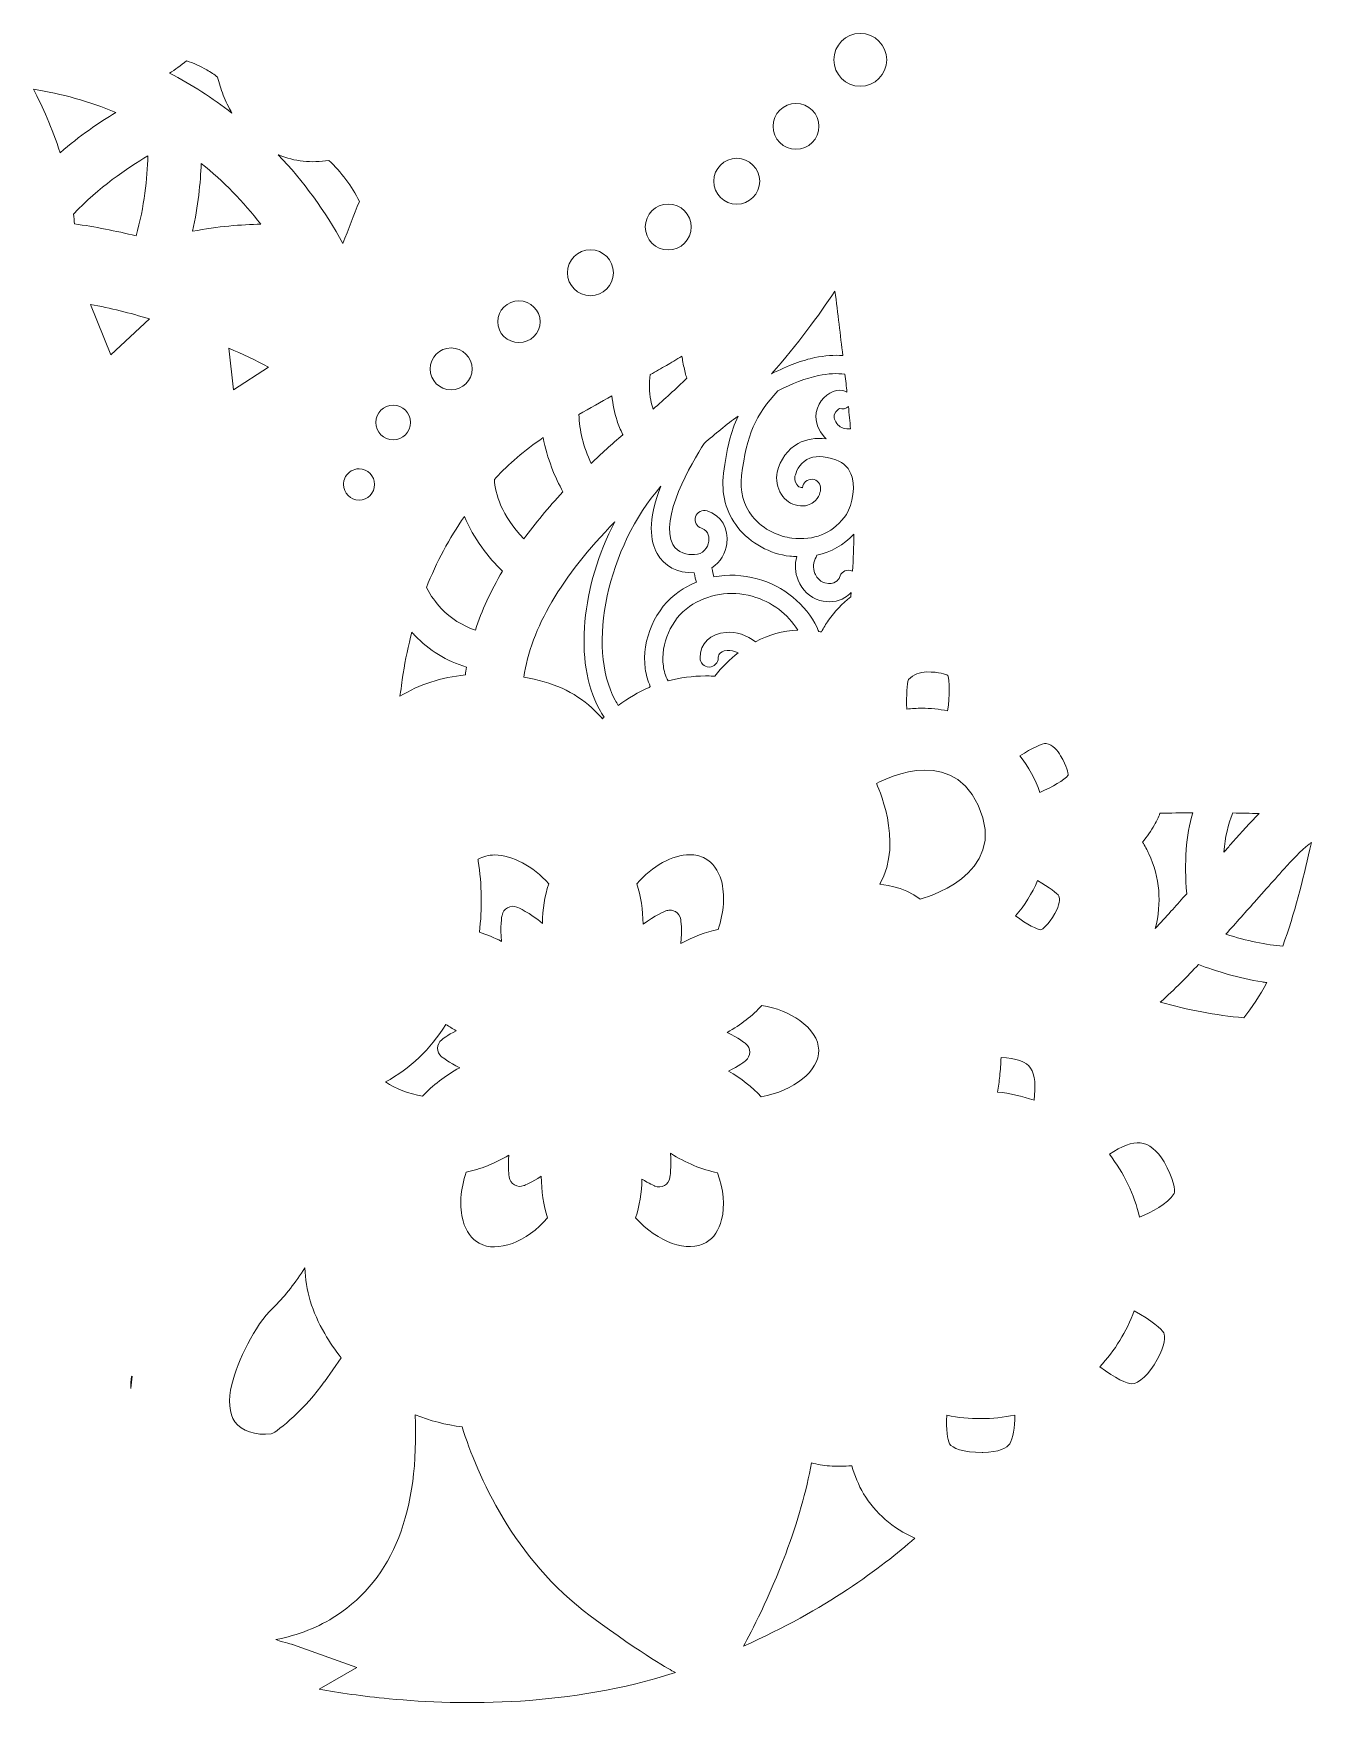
# Model space of a CAD drawing. Header units: millimetres. Extents: x -1360 to 498, y -485 to 609.
# Drawn here: x -1102.2 to -906.9, y -429 to -173.2 of the extents above; entities that cross this region are included whole.
import ezdxf

# ---------------------------------------------------------------- set-up
doc = ezdxf.new("R2010")
doc.units = ezdxf.units.MM
doc.header["$MEASUREMENT"] = 0
doc.layers.add('Layer 6', color=7, linetype='Continuous')

msp = doc.modelspace()

# ---------------------------------------------------------------- linework, layer by layer
at = {"layer": 'Layer 6', "lineweight": 0}
for points, knots in [([(-975.86, -173.16), (-973.63, -173.16), (-971.82, -174.97), (-971.82, -177.2), (-971.82, -179.42), (-973.63, -181.23), (-975.86, -181.23), (-978.08, -181.23), (-979.89, -179.42), (-979.89, -177.2), (-979.89, -174.97), (-978.08, -173.16), (-975.86, -173.16)], [0, 0, 0, 0, 1, 1, 1, 2, 2, 2, 3, 3, 3, 4, 4, 4, 4]), ([(-1081.42, -179.23), (-1080.58, -178.67), (-1079.72, -178.05), (-1078.82, -177.35), (-1077.79, -177.67), (-1076.75, -178.13), (-1075.74, -178.72), (-1075.14, -179.07), (-1074.58, -179.45), (-1074.08, -179.85), (-1073.85, -180.76), (-1073.56, -181.66), (-1073.21, -182.57), (-1072.83, -183.55), (-1072.38, -184.47), (-1071.89, -185.33), (-1074.86, -183.02), (-1078.05, -180.98), (-1081.42, -179.23)], [0, 0, 0, 0, 1, 1, 1, 2, 2, 2, 3, 3, 3, 4, 4, 4, 5, 5, 5, 6, 6, 6, 6]), ([(-1102.21, -181.7), (-1097.89, -182.36), (-1093.68, -183.55), (-1089.63, -185.24), (-1092.18, -186.77), (-1095.17, -188.81), (-1098.14, -191.39), (-1099.34, -187.63), (-1100.83, -184.33), (-1102.21, -181.7)], [0, 0, 0, 0, 1, 1, 1, 2, 2, 2, 3, 3, 3, 3]), ([(-985.68, -183.86), (-983.75, -183.86), (-982.17, -185.43), (-982.17, -187.36), (-982.17, -189.3), (-983.75, -190.87), (-985.68, -190.87), (-987.62, -190.87), (-989.19, -189.3), (-989.19, -187.36), (-989.19, -185.43), (-987.62, -183.86), (-985.68, -183.86)], [0, 0, 0, 0, 1, 1, 1, 2, 2, 2, 3, 3, 3, 4, 4, 4, 4]), ([(-1064.73, -191.74), (-1062.33, -192.73), (-1059.7, -193.01), (-1057.08, -192.56), (-1055.16, -194.34), (-1053.57, -196.49), (-1052.41, -198.83), (-1053.24, -200.93), (-1054.08, -203.09), (-1054.94, -205.27), (-1057.62, -200.31), (-1060.95, -195.75), (-1064.81, -191.7), (-1064.79, -191.71), (-1064.76, -191.72), (-1064.73, -191.74)], [0, 0, 0, 0, 1, 1, 1, 2, 2, 2, 3, 3, 3, 4, 4, 4, 5, 5, 5, 5]), ([(-1096.1, -200.8), (-1092.26, -196.71), (-1087.92, -193.75), (-1084.74, -191.89), (-1084.83, -195.31), (-1085.27, -199.6), (-1086.52, -204.11), (-1089.65, -203.35), (-1092.81, -202.73), (-1095.95, -202.27), (-1095.99, -201.78), (-1096.04, -201.29), (-1096.1, -200.8)], [0, 0, 0, 0, 1, 1, 1, 2, 2, 2, 3, 3, 3, 4, 4, 4, 4]), ([(-1076.57, -193.02), (-1073.17, -195.76), (-1070.12, -198.87), (-1067.47, -202.33), (-1070.44, -202.38), (-1074.03, -202.65), (-1077.89, -203.4), (-1077.05, -199.57), (-1076.69, -195.98), (-1076.57, -193.02)], [0, 0, 0, 0, 1, 1, 1, 2, 2, 2, 3, 3, 3, 3]), ([(-994.74, -192.25), (-992.8, -192.25), (-991.23, -193.82), (-991.23, -195.76), (-991.23, -197.69), (-992.8, -199.26), (-994.74, -199.26), (-996.67, -199.26), (-998.24, -197.69), (-998.24, -195.76), (-998.24, -193.82), (-996.67, -192.25), (-994.74, -192.25)], [0, 0, 0, 0, 1, 1, 1, 2, 2, 2, 3, 3, 3, 4, 4, 4, 4]), ([(-1005.21, -199.24), (-1003.28, -199.24), (-1001.7, -200.82), (-1001.7, -202.75), (-1001.7, -204.69), (-1003.28, -206.26), (-1005.21, -206.26), (-1007.14, -206.26), (-1008.72, -204.69), (-1008.72, -202.75), (-1008.72, -200.82), (-1007.14, -199.24), (-1005.21, -199.24)], [0, 0, 0, 0, 1, 1, 1, 2, 2, 2, 3, 3, 3, 4, 4, 4, 4]), ([(-1017.09, -206.24), (-1015.16, -206.24), (-1013.58, -207.81), (-1013.58, -209.75), (-1013.58, -211.68), (-1015.16, -213.26), (-1017.09, -213.26), (-1019.02, -213.26), (-1020.6, -211.68), (-1020.6, -209.75), (-1020.6, -207.81), (-1019.02, -206.24), (-1017.09, -206.24)], [0, 0, 0, 0, 1, 1, 1, 2, 2, 2, 3, 3, 3, 4, 4, 4, 4]), ([(-1090.37, -222.3), (-1090.37, -222.3), (-1093.48, -214.58), (-1093.48, -214.58), (-1090.48, -215.16), (-1087.47, -215.9), (-1084.48, -216.8), (-1084.48, -216.8), (-1090.37, -222.3), (-1090.37, -222.3)], [0, 0, 0, 0, 1, 1, 1, 2, 2, 2, 3, 3, 3, 3]), ([(-1028.02, -214.05), (-1026.23, -214.05), (-1024.77, -215.48), (-1024.77, -217.24), (-1024.77, -219), (-1026.23, -220.43), (-1028.02, -220.43), (-1029.81, -220.43), (-1031.27, -219), (-1031.27, -217.24), (-1031.27, -215.48), (-1029.81, -214.05), (-1028.02, -214.05)], [0, 0, 0, 0, 1, 1, 1, 2, 2, 2, 3, 3, 3, 4, 4, 4, 4]), ([(-979.72, -212.56), (-979.3, -215.95), (-978.88, -219.36), (-978.53, -222.4), (-979.83, -222.31), (-981.27, -222.42), (-982.8, -222.73), (-984.62, -223.1), (-986.87, -223.91), (-989.42, -225.21), (-985.41, -220.64), (-982.21, -216.31), (-979.72, -212.56)], [0, 0, 0, 0, 1, 1, 1, 2, 2, 2, 3, 3, 3, 4, 4, 4, 4]), ([(-1066.28, -224.16), (-1066.28, -224.16), (-1071.67, -227.67), (-1071.67, -227.67), (-1071.67, -227.67), (-1072.35, -221.28), (-1072.35, -221.28), (-1070.32, -222.17), (-1068.3, -223.13), (-1066.28, -224.16)], [0, 0, 0, 0, 1, 1, 1, 2, 2, 2, 3, 3, 3, 3]), ([(-1038.39, -221.24), (-1036.62, -221.24), (-1035.18, -222.68), (-1035.18, -224.45), (-1035.18, -226.22), (-1036.62, -227.66), (-1038.39, -227.66), (-1040.15, -227.66), (-1041.59, -226.22), (-1041.59, -224.45), (-1041.59, -222.68), (-1040.15, -221.24), (-1038.39, -221.24)], [0, 0, 0, 0, 1, 1, 1, 2, 2, 2, 3, 3, 3, 4, 4, 4, 4]), ([(-1007.96, -225.33), (-1007.05, -224.82), (-1006.25, -224.36), (-1005.49, -223.92), (-1004.78, -223.51), (-1003.98, -223.03), (-1003.12, -222.49), (-1003.07, -222.8), (-1003.02, -223.11), (-1002.96, -223.42), (-1002.81, -224.21), (-1002.66, -224.86), (-1002.5, -225.47), (-1002.46, -225.6), (-1002.42, -225.74), (-1002.37, -225.87), (-1004.03, -227.49), (-1005.75, -229.07), (-1007.51, -230.6), (-1007.67, -230.16), (-1007.79, -229.7), (-1007.88, -229.24), (-1008.13, -227.95), (-1008.16, -226.65), (-1007.96, -225.33)], [0, 0, 0, 0, 1, 1, 1, 2, 2, 2, 3, 3, 3, 4, 4, 4, 5, 5, 5, 6, 6, 6, 7, 7, 7, 8, 8, 8, 8]), ([(-988.43, -227.8), (-986.3, -226.69), (-984.21, -225.87), (-982.24, -225.47), (-980.75, -225.16), (-979.38, -225.1), (-978.2, -225.25), (-978.08, -226.24), (-977.98, -227.16), (-977.89, -228), (-977.94, -227.97), (-977.99, -227.94), (-978.05, -227.92), (-979.23, -227.38), (-980.82, -227.97), (-981.81, -229.32), (-982.79, -230.64), (-983.18, -232.78), (-981.37, -234.84), (-981.27, -234.95), (-981.17, -235.05), (-981.06, -235.15), (-982.67, -234.95), (-984.11, -235.17), (-985.35, -235.85), (-986.93, -236.71), (-988.1, -238.31), (-988.55, -240.23), (-988.81, -241.31), (-988.56, -242.65), (-987.91, -243.65), (-987.32, -244.56), (-986.45, -245.14), (-985.42, -245.33), (-984.23, -245.55), (-983.45, -245.19), (-983, -244.84), (-982.06, -244.13), (-981.93, -243.04), (-981.91, -242.83), (-981.85, -242.06), (-982.42, -241.39), (-983.19, -241.33), (-983.96, -241.27), (-984.63, -241.84), (-984.69, -242.61), (-984.69, -242.61), (-984.69, -242.61), (-984.7, -242.61), (-984.74, -242.61), (-984.81, -242.61), (-984.91, -242.59), (-985.09, -242.56), (-985.35, -242.47), (-985.57, -242.13), (-985.86, -241.69), (-985.9, -241.13), (-985.84, -240.87), (-985.71, -240.33), (-985.27, -238.99), (-984.01, -238.3), (-982.91, -237.7), (-981.43, -237.72), (-979.61, -238.35), (-978.3, -238.81), (-977.49, -239.67), (-977.12, -240.98), (-976.48, -243.25), (-977.42, -246.09), (-978.31, -247.18), (-980.37, -249.71), (-982.84, -250.67), (-986.32, -250.31), (-988.12, -250.12), (-990.64, -249.14), (-992.37, -246.96), (-993.74, -245.23), (-994.29, -243.15), (-993.99, -240.76), (-993.19, -234.48), (-991.93, -231.54), (-988.43, -227.8)], [0, 0, 0, 0, 1, 1, 1, 2, 2, 2, 3, 3, 3, 4, 4, 4, 5, 5, 5, 6, 6, 6, 7, 7, 7, 8, 8, 8, 9, 9, 9, 10, 10, 10, 11, 11, 11, 12, 12, 12, 13, 13, 13, 14, 14, 14, 15, 15, 15, 16, 16, 16, 17, 17, 17, 18, 18, 18, 19, 19, 19, 20, 20, 20, 21, 21, 21, 22, 22, 22, 23, 23, 23, 24, 24, 24, 25, 25, 25, 26, 26, 26, 27, 27, 27, 27]), ([(-1047.24, -229.99), (-1045.78, -229.99), (-1044.59, -231.18), (-1044.59, -232.64), (-1044.59, -234.1), (-1045.78, -235.29), (-1047.24, -235.29), (-1048.7, -235.29), (-1049.89, -234.1), (-1049.89, -232.64), (-1049.89, -231.18), (-1048.7, -229.99), (-1047.24, -229.99)], [0, 0, 0, 0, 1, 1, 1, 2, 2, 2, 3, 3, 3, 4, 4, 4, 4]), ([(-1012.18, -234.44), (-1012.17, -234.46), (-1012.16, -234.49), (-1012.14, -234.51), (-1013.84, -235.97), (-1015.47, -237.44), (-1017, -238.91), (-1018.16, -236.37), (-1018.8, -233.8), (-1018.86, -231.44), (-1017.2, -230.46), (-1015.5, -229.5), (-1013.81, -228.57), (-1013.69, -229.85), (-1013.43, -231.13), (-1013.02, -232.37), (-1012.8, -233.06), (-1012.52, -233.76), (-1012.18, -234.44)], [0, 0, 0, 0, 1, 1, 1, 2, 2, 2, 3, 3, 3, 4, 4, 4, 5, 5, 5, 6, 6, 6, 6]), ([(-977.35, -233.62), (-978.15, -233.66), (-978.86, -233.46), (-979.27, -232.99), (-979.79, -232.41), (-979.95, -231.86), (-979.77, -231.35), (-979.6, -230.88), (-979.21, -230.6), (-979.02, -230.52), (-978.54, -230.67), (-978.02, -230.53), (-977.66, -230.19), (-977.55, -231.34), (-977.45, -232.48), (-977.35, -233.62)], [0, 0, 0, 0, 1, 1, 1, 2, 2, 2, 3, 3, 3, 4, 4, 4, 5, 5, 5, 5]), ([(-999.71, -235.84), (-998.06, -234.39), (-996.32, -232.97), (-994.54, -231.67), (-995.64, -234.02), (-996.29, -236.72), (-996.75, -240.41), (-997.15, -243.52), (-996.39, -246.39), (-994.56, -248.7), (-992.66, -251.09), (-989.62, -252.77), (-986.61, -253.08), (-986.26, -253.12), (-985.91, -253.14), (-985.57, -253.15), (-985.89, -254.33), (-985.83, -255.6), (-985.37, -256.75), (-984.77, -258.27), (-983.56, -259.4), (-982.06, -259.84), (-980.7, -260.23), (-979.33, -260.09), (-978.2, -259.42), (-977.85, -259.2), (-977.53, -258.94), (-977.25, -258.65), (-977.27, -258.87), (-977.29, -259.1), (-977.31, -259.32), (-978.62, -260.33), (-979.77, -261.53), (-980.72, -262.89), (-981.11, -263.46), (-981.47, -264.05), (-981.79, -264.66), (-981.93, -264.64), (-982.07, -264.62), (-982.21, -264.59), (-982.29, -264.4), (-982.37, -264.2), (-982.46, -264), (-984.15, -260.43), (-987.57, -257.64), (-991.63, -256.53), (-993.85, -255.92), (-996.09, -255.84), (-998.23, -256.26), (-998.32, -255.92), (-998.43, -255.41), (-998.53, -254.86), (-997.22, -254), (-996.44, -252.55), (-996.25, -251.19), (-995.91, -248.86), (-997.13, -246.84), (-999.28, -246.16), (-1000.01, -245.93), (-1000.8, -246.33), (-1001.03, -247.07), (-1001.26, -247.8), (-1000.86, -248.59), (-1000.12, -248.82), (-998.88, -249.21), (-998.96, -250.43), (-999.01, -250.8), (-999.15, -251.8), (-999.88, -252.82), (-1001.19, -252.85), (-1002.29, -252.88), (-1003.75, -252.63), (-1004.48, -251.31), (-1006.67, -247.4), (-1001.59, -238.79), (-999.71, -235.84)], [0, 0, 0, 0, 1, 1, 1, 2, 2, 2, 3, 3, 3, 4, 4, 4, 5, 5, 5, 6, 6, 6, 7, 7, 7, 8, 8, 8, 9, 9, 9, 10, 10, 10, 11, 11, 11, 12, 12, 12, 13, 13, 13, 14, 14, 14, 15, 15, 15, 16, 16, 16, 17, 17, 17, 18, 18, 18, 19, 19, 19, 20, 20, 20, 21, 21, 21, 22, 22, 22, 23, 23, 23, 24, 24, 24, 25, 25, 25, 25]), ([(-1031.59, -241.16), (-1029.57, -238.98), (-1027.22, -236.97), (-1024.31, -234.94), (-1023.72, -238.19), (-1022.48, -241.07), (-1021.3, -243.25), (-1023.53, -245.64), (-1025.53, -248.06), (-1027.28, -250.45), (-1030.7, -246.77), (-1031.66, -243.59), (-1031.77, -241.36), (-1031.71, -241.29), (-1031.65, -241.23), (-1031.59, -241.16)], [0, 0, 0, 0, 1, 1, 1, 2, 2, 2, 3, 3, 3, 4, 4, 4, 5, 5, 5, 5]), ([(-1050.08, -242.11), (-1050.08, -243.43), (-1051.15, -244.5), (-1052.46, -244.5), (-1053.77, -244.5), (-1054.84, -243.43), (-1054.84, -242.11), (-1054.84, -241.93), (-1054.82, -241.74), (-1054.77, -241.55), (-1054.77, -241.55), (-1054.52, -240.91), (-1054.52, -240.91), (-1054.09, -240.18), (-1053.31, -239.73), (-1052.46, -239.73), (-1051.15, -239.73), (-1050.08, -240.8), (-1050.08, -242.11)], [0, 0, 0, 0, 1, 1, 1, 2, 2, 2, 3, 3, 3, 4, 4, 4, 5, 5, 5, 6, 6, 6, 6]), ([(-1008.72, -270.28), (-1008.58, -271.25), (-1008.32, -272.15), (-1007.95, -272.99), (-1007.95, -272.99), (-1008.1, -273.15), (-1008.1, -273.15), (-1009.76, -273.86), (-1011.35, -274.78), (-1012.85, -275.89), (-1013, -275.63), (-1013.16, -275.37), (-1013.31, -275.1), (-1017.75, -267.03), (-1014.42, -251.58), (-1006.33, -242.4), (-1008.42, -247.68), (-1007.95, -250.83), (-1006.92, -252.67), (-1005.83, -254.62), (-1003.82, -255.67), (-1001.23, -255.64), (-1001.13, -256.22), (-1001.02, -256.68), (-1000.91, -257.06), (-1001.82, -257.44), (-1002.7, -257.91), (-1003.54, -258.48), (-1007.15, -260.94), (-1009.32, -265.9), (-1008.72, -270.28)], [0, 0, 0, 0, 1, 1, 1, 2, 2, 2, 3, 3, 3, 4, 4, 4, 5, 5, 5, 6, 6, 6, 7, 7, 7, 8, 8, 8, 9, 9, 9, 10, 10, 10, 10]), ([(-1036.34, -247.01), (-1034.96, -250.42), (-1032.66, -253.28), (-1030.54, -255.39), (-1032.32, -258.4), (-1033.71, -261.42), (-1034.68, -264.39), (-1036.67, -263.72), (-1038.45, -262.59), (-1039.89, -261.07), (-1040.72, -260.2), (-1041.47, -259.16), (-1042.17, -257.89), (-1040.62, -253.97), (-1038.69, -250.38), (-1036.34, -247.01)], [0, 0, 0, 0, 1, 1, 1, 2, 2, 2, 3, 3, 3, 4, 4, 4, 5, 5, 5, 5]), ([(-1027.27, -271.58), (-1026.19, -264.13), (-1021.53, -256.17), (-1013.38, -247.83), (-1018.43, -257.47), (-1019.7, -269.27), (-1015.76, -276.44), (-1015.52, -276.88), (-1015.27, -277.29), (-1015, -277.7), (-1015.09, -277.78), (-1015.17, -277.86), (-1015.26, -277.94), (-1015.77, -277.35), (-1016.31, -276.79), (-1016.87, -276.28), (-1019.52, -273.84), (-1022.93, -272.3), (-1027.27, -271.58)], [0, 0, 0, 0, 1, 1, 1, 2, 2, 2, 3, 3, 3, 4, 4, 4, 5, 5, 5, 6, 6, 6, 6]), ([(-976.82, -249.7), (-976.86, -251.62), (-976.93, -253.52), (-977.03, -255.4), (-977.14, -255.34), (-977.26, -255.3), (-977.39, -255.27), (-978.14, -255.11), (-978.88, -255.59), (-979.04, -256.34), (-979.08, -256.52), (-979.28, -256.81), (-979.63, -257.02), (-979.95, -257.21), (-980.5, -257.39), (-981.27, -257.16), (-982.2, -256.89), (-982.61, -256.15), (-982.78, -255.73), (-983.11, -254.9), (-983.04, -253.96), (-982.61, -253.22), (-982.55, -253.12), (-982.51, -253.02), (-982.48, -252.92), (-980.3, -252.47), (-978.43, -251.4), (-976.82, -249.7)], [0, 0, 0, 0, 1, 1, 1, 2, 2, 2, 3, 3, 3, 4, 4, 4, 5, 5, 5, 6, 6, 6, 7, 7, 7, 8, 8, 8, 9, 9, 9, 9]), ([(-998.09, -271.43), (-998.47, -271.42), (-998.86, -271.4), (-999.25, -271.4), (-999.25, -271.4), (-999.52, -271.4), (-999.52, -271.4), (-1001.47, -271.4), (-1003.39, -271.66), (-1005.24, -272.16), (-1005.64, -271.38), (-1005.85, -270.6), (-1005.95, -269.89), (-1006.42, -266.51), (-1004.75, -262.68), (-1001.97, -260.79), (-999.14, -258.86), (-995.73, -258.3), (-992.37, -259.22), (-989.4, -260.03), (-986.87, -261.94), (-985.42, -264.4), (-987.68, -264.5), (-989.86, -265.1), (-991.89, -266.16), (-993.15, -265.15), (-994.83, -264.64), (-996.37, -264.73), (-998.75, -264.88), (-1000.35, -266.44), (-1000.35, -268.63), (-1000.35, -269.41), (-999.72, -270.03), (-998.95, -270.03), (-998.18, -270.02), (-997.56, -269.4), (-997.56, -268.63), (-997.56, -268.37), (-997.56, -267.6), (-996.2, -267.52), (-995.69, -267.49), (-995.07, -267.6), (-994.5, -267.84), (-995.79, -268.83), (-996.99, -270.04), (-998.09, -271.43)], [0, 0, 0, 0, 1, 1, 1, 2, 2, 2, 3, 3, 3, 4, 4, 4, 5, 5, 5, 6, 6, 6, 7, 7, 7, 8, 8, 8, 9, 9, 9, 10, 10, 10, 11, 11, 11, 12, 12, 12, 13, 13, 13, 14, 14, 14, 15, 15, 15, 15]), ([(-1044.39, -264.71), (-1044.23, -264.89), (-1044.07, -265.06), (-1043.91, -265.23), (-1041.8, -267.45), (-1039.05, -269.13), (-1036.05, -270.04), (-1036.11, -270.44), (-1036.17, -270.84), (-1036.21, -271.24), (-1039.9, -271.6), (-1043.24, -272.7), (-1046.2, -274.5), (-1045.98, -272.84), (-1045.82, -271.66), (-1045.72, -271.04), (-1045.37, -268.87), (-1044.92, -266.75), (-1044.39, -264.71)], [0, 0, 0, 0, 1, 1, 1, 2, 2, 2, 3, 3, 3, 4, 4, 4, 5, 5, 5, 6, 6, 6, 6]), ([(-968.51, -271.96), (-967.65, -271.14), (-966.8, -270.8), (-965.66, -270.79), (-963.78, -270.78), (-962.79, -271.13), (-962.48, -271.31), (-962.19, -272.1), (-962.16, -274.31), (-962.5, -276.75), (-963.79, -276.47), (-965.12, -276.33), (-966.46, -276.33), (-967.22, -276.33), (-967.99, -276.38), (-968.75, -276.47), (-968.84, -274.27), (-968.66, -272.6), (-968.51, -271.96)], [0, 0, 0, 0, 1, 1, 1, 2, 2, 2, 3, 3, 3, 4, 4, 4, 5, 5, 5, 6, 6, 6, 6]), ([(-966.69, -305.51), (-969.24, -303.52), (-972.85, -303.24), (-972.85, -303.24), (-969.13, -296.65), (-973.38, -287.85), (-973.38, -287.85), (-973.38, -287.85), (-962.3, -281.47), (-957.84, -291.15), (-952.82, -302.04), (-966.69, -305.51), (-966.69, -305.51)], [0, 0, 0, 0, 1, 1, 1, 2, 2, 2, 3, 3, 3, 4, 4, 4, 4]), ([(-948.4, -289.2), (-949.1, -287.19), (-950.13, -285.31), (-951.45, -283.63), (-949.64, -282.41), (-947.99, -281.7), (-947.47, -281.72), (-946.45, -281.85), (-945.69, -282.81), (-945.23, -283.6), (-944.24, -285.28), (-944.09, -286.23), (-944.06, -286.56), (-944.73, -287.34), (-946.44, -288.37), (-948.4, -289.2)], [0, 0, 0, 0, 1, 1, 1, 2, 2, 2, 3, 3, 3, 4, 4, 4, 5, 5, 5, 5]), ([(-930.88, -294.15), (-930.57, -293.58), (-930.29, -293), (-930.06, -292.4), (-928.51, -292.35), (-926.83, -292.32), (-925.03, -292.32), (-926.07, -295.8), (-926.37, -299.81), (-925.97, -304.69), (-925.97, -304.69), (-926.29, -305.05), (-926.29, -305.05), (-926.98, -305.83), (-927.68, -306.61), (-928.37, -307.38), (-929.17, -308.27), (-929.97, -309.15), (-930.77, -310.01), (-929.76, -306.1), (-930.07, -302.17), (-931.74, -298.61), (-932.03, -297.99), (-932.36, -297.38), (-932.73, -296.8), (-932.03, -295.98), (-931.41, -295.09), (-930.88, -294.15)], [0, 0, 0, 0, 1, 1, 1, 2, 2, 2, 3, 3, 3, 4, 4, 4, 5, 5, 5, 6, 6, 6, 7, 7, 7, 8, 8, 8, 9, 9, 9, 9]), ([(-918.92, -292.35), (-917.62, -292.37), (-916.27, -292.4), (-914.89, -292.44), (-916.31, -293.82), (-917.6, -295.29), (-918.87, -296.73), (-919.23, -297.14), (-919.6, -297.55), (-919.96, -297.96), (-919.96, -297.96), (-920.28, -298.32), (-920.28, -298.32), (-920.1, -296.05), (-919.65, -294.07), (-918.92, -292.35)], [0, 0, 0, 0, 1, 1, 1, 2, 2, 2, 3, 3, 3, 4, 4, 4, 5, 5, 5, 5]), ([(-1024.44, -309.23), (-1026.36, -307.58), (-1028.21, -306.8), (-1028.33, -306.75), (-1028.8, -306.55), (-1029.33, -306.58), (-1029.77, -306.83), (-1030.22, -307.07), (-1030.52, -307.5), (-1030.61, -308), (-1030.63, -308.11), (-1030.91, -309.78), (-1030.68, -311.98), (-1031.81, -311.4), (-1032.94, -310.93), (-1034.07, -310.57), (-1033.62, -307), (-1033.68, -303.28), (-1034.25, -299.7), (-1034.26, -299.62), (-1034.28, -299.53), (-1034.29, -299.45), (-1034.28, -299.44), (-1034.27, -299.43), (-1034.25, -299.43), (-1033.52, -298.99), (-1032.66, -298.77), (-1031.7, -298.77), (-1029.05, -298.77), (-1025.89, -300.48), (-1023.47, -303.19), (-1024.09, -305.05), (-1024.41, -307.07), (-1024.44, -309.23)], [0, 0, 0, 0, 1, 1, 1, 2, 2, 2, 3, 3, 3, 4, 4, 4, 5, 5, 5, 6, 6, 6, 7, 7, 7, 8, 8, 8, 9, 9, 9, 10, 10, 10, 11, 11, 11, 11]), ([(-997.59, -310.17), (-999.49, -310.56), (-1001.39, -311.27), (-1003.28, -312.3), (-1003.06, -310.25), (-1003.28, -308.73), (-1003.3, -308.63), (-1003.37, -308.13), (-1003.67, -307.69), (-1004.11, -307.43), (-1004.37, -307.29), (-1004.65, -307.21), (-1004.94, -307.21), (-1005.15, -307.21), (-1005.35, -307.25), (-1005.55, -307.32), (-1005.66, -307.37), (-1007.26, -308.01), (-1009.05, -309.37), (-1009.07, -307.14), (-1009.39, -305.07), (-1010.01, -303.17), (-1007.64, -300.45), (-1004.54, -298.73), (-1001.93, -298.73), (-1001.05, -298.73), (-1000.25, -298.92), (-999.56, -299.3), (-998.4, -299.93), (-997.55, -301.1), (-997.09, -302.7), (-996.49, -304.81), (-996.68, -307.55), (-997.59, -310.17)], [0, 0, 0, 0, 1, 1, 1, 2, 2, 2, 3, 3, 3, 4, 4, 4, 5, 5, 5, 6, 6, 6, 7, 7, 7, 8, 8, 8, 9, 9, 9, 10, 10, 10, 11, 11, 11, 11]), ([(-907.14, -297.89), (-908.22, -302.53), (-909.44, -307.73), (-911.29, -312.7), (-912.52, -312.63), (-913.87, -312.43), (-915.39, -312.11), (-916.84, -311.81), (-918.33, -311.4), (-919.97, -310.87), (-919.22, -310.03), (-918.44, -309.16), (-917.65, -308.26), (-916.87, -307.39), (-916.09, -306.51), (-915.31, -305.64), (-915.31, -305.64), (-913.77, -303.91), (-913.77, -303.91), (-912.87, -302.9), (-911.97, -301.89), (-911.07, -300.89), (-909.82, -299.5), (-908.59, -298.17), (-907.26, -297.12), (-907.14, -297.02), (-907.02, -296.93), (-906.89, -296.84), (-906.89, -296.84), (-907.14, -297.89), (-907.14, -297.89)], [0, 0, 0, 0, 1, 1, 1, 2, 2, 2, 3, 3, 3, 4, 4, 4, 5, 5, 5, 6, 6, 6, 7, 7, 7, 8, 8, 8, 9, 9, 9, 10, 10, 10, 10]), ([(-946.1, -307.7), (-947.14, -309.53), (-948.02, -310.12), (-948.25, -310.21), (-948.81, -310.16), (-950.32, -309.43), (-952.14, -308.08), (-950.73, -306.48), (-949.59, -304.65), (-948.78, -302.68), (-946.95, -303.7), (-945.74, -304.67), (-945.5, -305.05), (-945.31, -305.49), (-945.37, -306.41), (-946.1, -307.7)], [0, 0, 0, 0, 1, 1, 1, 2, 2, 2, 3, 3, 3, 4, 4, 4, 5, 5, 5, 5]), ([(-917.23, -323.66), (-921.56, -323.27), (-925.84, -322.47), (-930, -321.27), (-927.78, -319.31), (-925.81, -317.28), (-924.18, -315.52), (-921.44, -316.53), (-918.03, -317.63), (-914.43, -318.17), (-914.2, -318.2), (-913.97, -318.24), (-913.74, -318.27), (-914.81, -320.31), (-915.96, -322.09), (-917.23, -323.66)], [0, 0, 0, 0, 1, 1, 1, 2, 2, 2, 3, 3, 3, 4, 4, 4, 5, 5, 5, 5]), ([(-993.36, -327.62), (-993.43, -327.56), (-994.5, -326.71), (-996.18, -325.9), (-994.1, -324.72), (-992.33, -323.34), (-990.9, -321.77), (-988.7, -322.15), (-986.67, -322.95), (-985.11, -324.07), (-983.27, -325.38), (-982.24, -326.99), (-982.21, -328.59), (-982.16, -331.77), (-985.96, -334.82), (-991.01, -335.75), (-992.37, -334.25), (-994.04, -332.93), (-996, -331.8), (-994.44, -331.05), (-993.45, -330.28), (-993.38, -330.22), (-992.98, -329.91), (-992.75, -329.43), (-992.74, -328.93), (-992.74, -328.42), (-992.97, -327.94), (-993.36, -327.62)], [0, 0, 0, 0, 1, 1, 1, 2, 2, 2, 3, 3, 3, 4, 4, 4, 5, 5, 5, 6, 6, 6, 7, 7, 7, 8, 8, 8, 9, 9, 9, 9]), ([(-1039.84, -329.61), (-1039.77, -329.67), (-1038.72, -330.5), (-1037.07, -331.31), (-1039.33, -332.54), (-1041.23, -333.99), (-1042.75, -335.66), (-1044.88, -335.29), (-1046.85, -334.53), (-1048.39, -333.47), (-1044.64, -331.43), (-1041.61, -328.54), (-1039.17, -324.67), (-1038.68, -325.01), (-1038.16, -325.33), (-1037.62, -325.64), (-1038.94, -326.32), (-1039.76, -326.96), (-1039.82, -327.01), (-1040.22, -327.32), (-1040.45, -327.8), (-1040.46, -328.3), (-1040.46, -328.81), (-1040.23, -329.29), (-1039.84, -329.61)], [0, 0, 0, 0, 1, 1, 1, 2, 2, 2, 3, 3, 3, 4, 4, 4, 5, 5, 5, 6, 6, 6, 7, 7, 7, 8, 8, 8, 8]), ([(-949.3, -336.27), (-951.1, -335.65), (-953, -335.22), (-954.9, -335.02), (-954.75, -334.23), (-954.63, -333.41), (-954.54, -332.59), (-954.44, -331.63), (-954.37, -330.67), (-954.34, -329.73), (-952.06, -329.81), (-950.42, -330.39), (-949.82, -331.34), (-949.16, -332.38), (-948.99, -334.12), (-949.3, -336.27)], [0, 0, 0, 0, 1, 1, 1, 2, 2, 2, 3, 3, 3, 4, 4, 4, 5, 5, 5, 5]), ([(-927.89, -350.52), (-929.01, -352.19), (-931.27, -353.38), (-933.17, -354.13), (-934, -350.64), (-935.57, -347.37), (-937.79, -344.53), (-935.94, -343.3), (-934.24, -342.65), (-933.06, -342.78), (-931.75, -342.92), (-930.46, -343.96), (-929.43, -345.71), (-927.98, -348.18), (-927.66, -350.13), (-927.89, -350.52)], [0, 0, 0, 0, 1, 1, 1, 2, 2, 2, 3, 3, 3, 4, 4, 4, 5, 5, 5, 5]), ([(-1029.51, -348.02), (-1029.44, -348.52), (-1029.14, -348.96), (-1028.7, -349.22), (-1028.26, -349.47), (-1027.73, -349.51), (-1027.26, -349.33), (-1027.18, -349.29), (-1026.03, -348.84), (-1024.61, -347.88), (-1024.6, -350.18), (-1024.28, -352.31), (-1023.64, -354.26), (-1026.85, -357.95), (-1031.32, -359.65), (-1034.09, -358.14), (-1035.25, -357.5), (-1036.1, -356.33), (-1036.56, -354.73), (-1036.56, -354.73), (-1036.56, -354.73), (-1036.56, -354.73), (-1037.16, -352.62), (-1036.97, -349.88), (-1036.07, -347.26), (-1033.89, -346.81), (-1031.71, -345.95), (-1029.56, -344.67), (-1029.73, -346.55), (-1029.53, -347.93), (-1029.51, -348.02)], [0, 0, 0, 0, 1, 1, 1, 2, 2, 2, 3, 3, 3, 4, 4, 4, 5, 5, 5, 6, 6, 6, 7, 7, 7, 8, 8, 8, 9, 9, 9, 10, 10, 10, 10]), ([(-997.04, -354.52), (-997.45, -356.13), (-998.26, -357.33), (-999.4, -358.01), (-1002.22, -359.67), (-1006.83, -358.02), (-1010.19, -354.25), (-1009.58, -352.43), (-1009.26, -350.44), (-1009.22, -348.32), (-1008.12, -349.02), (-1007.3, -349.37), (-1007.24, -349.39), (-1006.77, -349.59), (-1006.24, -349.56), (-1005.8, -349.32), (-1005.35, -349.07), (-1005.05, -348.64), (-1004.96, -348.14), (-1004.94, -348.03), (-1004.68, -346.47), (-1004.87, -344.38), (-1002.48, -345.87), (-1000.07, -346.87), (-997.66, -347.37), (-996.75, -349.88), (-996.52, -352.44), (-997.04, -354.52)], [0, 0, 0, 0, 1, 1, 1, 2, 2, 2, 3, 3, 3, 4, 4, 4, 5, 5, 5, 6, 6, 6, 7, 7, 7, 8, 8, 8, 9, 9, 9, 9]), ([(-1071.43, -385.44), (-1072.31, -384.19), (-1072.49, -382.06), (-1071.9, -379.73), (-1070.98, -376.08), (-1068.46, -370.73), (-1065.6, -368.01), (-1065.59, -368.01), (-1065.59, -368), (-1065.58, -367.99), (-1065.58, -367.99), (-1065.33, -367.75), (-1065.33, -367.75), (-1063.69, -366.09), (-1062.15, -364.13), (-1060.74, -361.9), (-1060.64, -365.28), (-1059.63, -368.64), (-1057.71, -371.95), (-1056.94, -373.26), (-1056.09, -374.51), (-1055.17, -375.68), (-1055.17, -375.68), (-1057.75, -379.3), (-1057.75, -379.3), (-1057.76, -379.31), (-1057.77, -379.32), (-1057.78, -379.33), (-1060.48, -383.23), (-1064.8, -386.88), (-1065.89, -387.3), (-1068.24, -387.54), (-1070.46, -386.8), (-1071.43, -385.44)], [0, 0, 0, 0, 1, 1, 1, 2, 2, 2, 3, 3, 3, 4, 4, 4, 5, 5, 5, 6, 6, 6, 7, 7, 7, 8, 8, 8, 9, 9, 9, 10, 10, 10, 11, 11, 11, 11]), ([(-930.47, -375.91), (-931.75, -378.18), (-933.25, -379.6), (-934.38, -379.64), (-935.03, -379.63), (-936.86, -378.81), (-939.25, -377.02), (-936.93, -374.55), (-935.15, -371.64), (-933.99, -368.46), (-931.26, -369.97), (-929.79, -371.28), (-929.48, -371.83), (-929.22, -372.28), (-929.26, -373.79), (-930.47, -375.91)], [0, 0, 0, 0, 1, 1, 1, 2, 2, 2, 3, 3, 3, 4, 4, 4, 5, 5, 5, 5]), ([(-1087.35, -380.32), (-1087.34, -379.71), (-1087.3, -379.12), (-1087.24, -378.52), (-1087.21, -378.5), (-1087.17, -378.48), (-1087.12, -378.46), (-1087.22, -379.08), (-1087.3, -379.7), (-1087.35, -380.32)], [0, 0, 0, 0, 1, 1, 1, 2, 2, 2, 3, 3, 3, 3]), ([(-1047.87, -427.78), (-1051.9, -427.39), (-1055.54, -426.86), (-1058.57, -426.33), (-1058.57, -426.33), (-1052.8, -422.98), (-1052.8, -422.98), (-1052.8, -422.98), (-1062.61, -419.5), (-1062.61, -419.5), (-1062.63, -419.5), (-1063.64, -419.23), (-1065.2, -418.74), (-1061.75, -418.07), (-1058.64, -416.84), (-1055.9, -415.05), (-1047.25, -409.41), (-1043.21, -399.08), (-1043.89, -384.35), (-1041.62, -385.28), (-1039.21, -385.91), (-1036.7, -386.21), (-1034.35, -393.68), (-1028.85, -406.39), (-1017.12, -415.1), (-1008.79, -421.29), (-1004.73, -423.44), (-1004.3, -423.67), (-1004.3, -423.67), (-1004.11, -423.77), (-1004.11, -423.77), (-1020.15, -428.97), (-1036.65, -428.85), (-1047.87, -427.78)], [0, 0, 0, 0, 1, 1, 1, 2, 2, 2, 3, 3, 3, 4, 4, 4, 5, 5, 5, 6, 6, 6, 7, 7, 7, 8, 8, 8, 9, 9, 9, 10, 10, 10, 11, 11, 11, 11]), ([(-953.02, -388.8), (-953.39, -389.39), (-954.69, -390.1), (-957.12, -390.12), (-957.12, -390.12), (-957.21, -390.12), (-957.21, -390.12), (-960.16, -390.12), (-961.84, -389.46), (-962.2, -388.8), (-962.2, -388.8), (-962.2, -388.8), (-962.2, -388.8), (-962.55, -388.17), (-962.77, -386.64), (-962.61, -384.43), (-959.21, -385.14), (-955.62, -385.13), (-952.24, -384.4), (-952.23, -386.37), (-952.5, -387.95), (-953.02, -388.8)], [0, 0, 0, 0, 1, 1, 1, 2, 2, 2, 3, 3, 3, 4, 4, 4, 5, 5, 5, 6, 6, 6, 7, 7, 7, 7]), ([(-993.7, -419.74), (-992.54, -417.62), (-989.74, -412.25), (-987.25, -405.6), (-985.39, -400.65), (-984.08, -395.99), (-983.33, -391.72), (-982.43, -391.94), (-981.5, -392.1), (-980.56, -392.18), (-979.43, -392.27), (-978.29, -392.26), (-977.16, -392.15), (-976.74, -393.67), (-976.13, -395.1), (-975.34, -396.43), (-973.56, -399.39), (-970.89, -401.71), (-967.53, -403.24), (-972.58, -407.7), (-981.23, -414.2), (-993.7, -419.74)], [0, 0, 0, 0, 1, 1, 1, 2, 2, 2, 3, 3, 3, 4, 4, 4, 5, 5, 5, 6, 6, 6, 7, 7, 7, 7])]:
    msp.add_open_spline(points, degree=3, knots=knots, dxfattribs=at)

doc.saveas('drawing.dxf')
